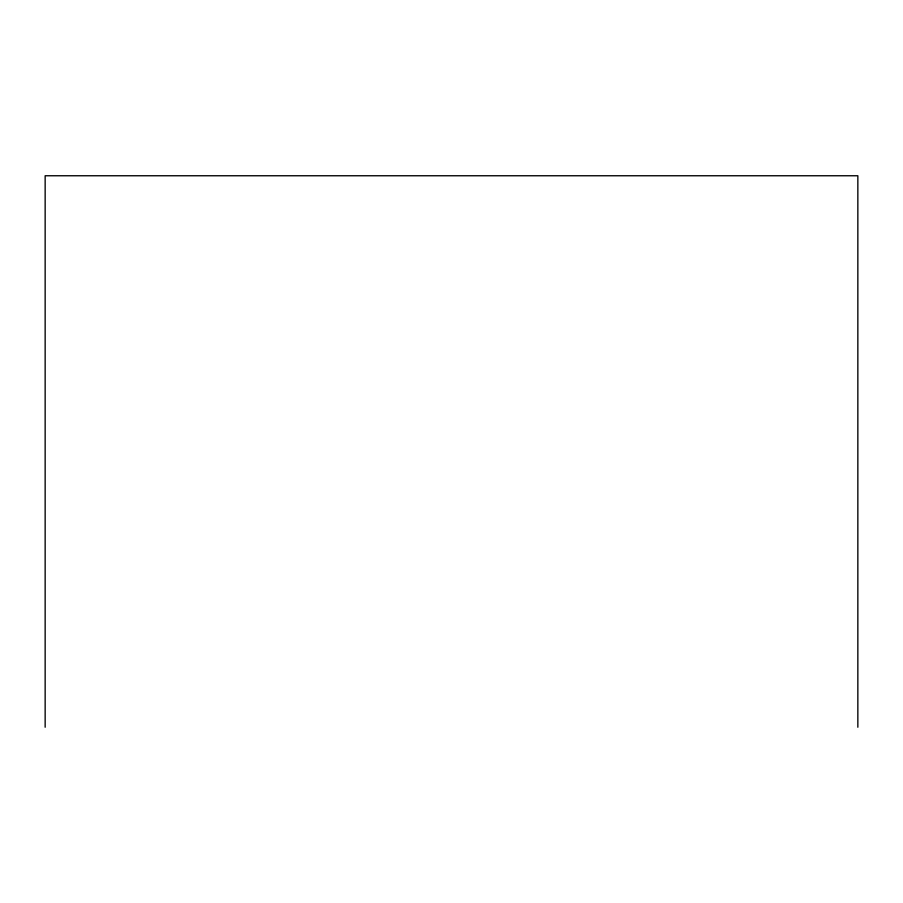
<?xml version="1.0" encoding="UTF-8"?>
<svg xmlns="http://www.w3.org/2000/svg" width="903" height="903" viewBox="0 0 903 903"><rect width="100%" height="100%" fill="white"/><g stroke="black" fill="none" stroke-linecap="round" stroke-linejoin="round"><path stroke-width="1.35" d="M857.85 727.242L857.85 175.758L45.15 175.758L45.15 727.242"/></g></svg>
